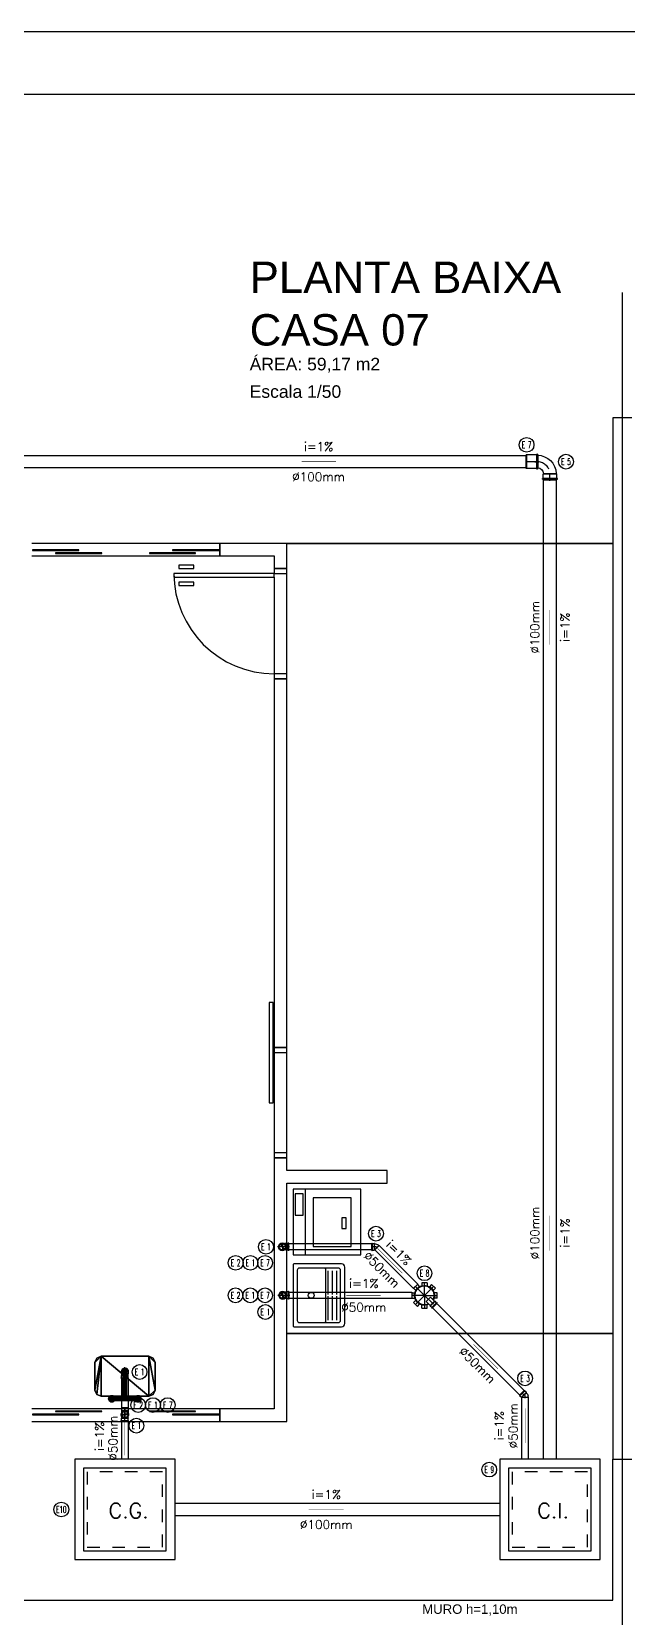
# Model space of a CAD drawing. Header units: metres. Extents: x 49 to 320, y -91 to 27.
# Drawn here: x 164.86 to 169.61, y -28.97 to -16.33 of the extents above; entities that cross this region are included whole.
import ezdxf
from ezdxf.enums import TextEntityAlignment as Align

# ---------------------------------------------------------------- set-up
doc = ezdxf.new("R2010")
doc.units = ezdxf.units.M
doc.header["$LTSCALE"] = 0.2
doc.linetypes.add('HIDDEN', pattern=[0.5, 0.25, -0.25])
doc.linetypes.add('LS', pattern=[0.5, 0.25, -0.25])
for name, color, linetype in [('ARQ-___-___-LEG', 3, 'Continuous'), ('ARQ-___-___-VST', 9, 'Continuous'), ('ARQ-EQP', 24, 'Continuous'), ('ARQ-EQP-___-INT', 7, 'Continuous'), ('CONEXAO_ESGOTO', 3, 'Continuous'), ('Diametro', 1, 'Continuous'), ('Fluxo', 1, 'Continuous'), ('Inclinacao', 1, 'Continuous'), ('LEGENDA_ID', 5, 'Continuous'), ('LEGENDA_ID_L', 5, 'Continuous'), ('LINHA_SIMETRIA', 1, 'LS'), ('TUBOS_ESGOTO', 100, 'Continuous')]:
    doc.layers.add(name, color=color, linetype=linetype)
doc.styles.add('R80', font='simplex.shx', dxfattribs={"height": 12})
doc.styles.add('REGUA200', font='arial.ttf')
doc.styles.add('REGUA60', font='arial.ttf')
doc.styles.add('REGUA80', font='arial.ttf')
doc.styles.add('ROMANS', font='romans', dxfattribs={"height": 6})

# ---------------------------------------------------------------- blocks, each defined once
blk = doc.blocks.new('Titul1')
at = {"color": 6, "style": 'REGUA200', "width": 1.4}
blk.add_attdef('TITULO', (0, 0), '', height=5, dxfattribs=at)
at = {"color": 0, "style": 'REGUA80', "width": 1.4}
blk.add_attdef('ESCALA', (0, -3.98), '', height=2, dxfattribs=at)
blk = doc.blocks.new('MCCUB1_3')
at = {"color": 254}
mesh = blk.add_polyface(dxfattribs=at)
corners = [(-24, -37, 70), (-22.5, -40.5, 70), (-19, -42, 70), (-24, -15, 70), (-22.5, -11.5, 70), (-19, -10, 70), (19, -10, 70), (19, -42, 70), (24, -15, 70), (24, -37, 70), (22.5, -40.5, 70), (22.5, -11.5, 70), (-24, -37, 85), (-22.5, -40.5, 85), (-19, -42, 85), (19, -42, 85), (22.5, -40.5, 85), (24, -37, 85), (24, -15, 85), (22.5, -11.5, 85), (19, -10, 85), (-19, -10, 85), (-22.5, -11.5, 85), (-24, -15, 85)]
mesh.append_faces([[corners[k] for k in face] for face in [(9, 7, 10), (6, 8, 11)]], dxfattribs={"vtx0": -1, "color": 254})
mesh.append_faces([[corners[k] for k in face] for face in [(0, 2, 3), (3, 2, 4), (4, 2, 5), (5, 2, 6), (8, 7, 9)]], dxfattribs={"vtx0": -1, "vtx1": -1, "color": 254})
mesh.append_faces([[corners[k] for k in face] for face in [(6, 7, 8)]], dxfattribs={"vtx0": -1, "vtx1": -1, "vtx2": -1, "color": 254})
mesh.append_faces([[corners[k] for k in face] for face in [(6, 2, 7)]], dxfattribs={"vtx0": -1, "vtx2": -1, "color": 254})
mesh.append_faces([[corners[k] for k in face] for face in [(12, 13, 0), (13, 14, 1), (14, 15, 2), (15, 16, 7), (16, 17, 10), (17, 18, 9), (18, 19, 8), (19, 20, 11), (20, 21, 6), (21, 22, 5), (22, 23, 4), (23, 12, 3)]], dxfattribs={"vtx1": -1, "color": 254})
mesh.append_faces([[corners[k] for k in face] for face in [(0, 1, 2), (13, 1, 0), (14, 2, 1), (15, 7, 2), (16, 10, 7), (17, 9, 10), (18, 8, 9), (19, 11, 8), (20, 6, 11), (21, 5, 6), (22, 4, 5), (23, 3, 4), (12, 0, 3)]], dxfattribs={"vtx2": -1, "color": 254})
mesh = blk.add_polyface(dxfattribs=at)
corners = [(-1.4, -30.5, 100.3), (-1.4, -30.5, 95.5), (-0.1, -31.3, 95.5), (-0.1, -31.3, 100.6), (-1.4, -29, 99.7), (-1.4, -29, 95.5), (-0.1, -28.3, 99.4), (-0.1, -28.3, 95.5), (1.2, -29, 99.7), (1.2, -29, 95.5), (1.2, -30.5, 100.3), (1.2, -30.5, 95.5), (-1.4, -27.2, 103.6), (-0.1, -27.5, 104.3), (-1.4, -26.6, 102.1), (-0.1, -26.3, 101.3), (1.2, -26.6, 102.1), (1.2, -27.2, 103.6), (-1.4, -10.6, 103.6), (-0.1, -10.3, 104.3), (-1.4, -11.2, 102.1), (-0.1, -11.5, 101.3), (1.2, -11.2, 102.1), (1.2, -10.6, 103.6), (-1.4, -7.6, 100.5), (-0.1, -7, 101), (-1.4, -8.6, 99.5), (-0.1, -9.2, 98.9), (1.2, -8.6, 99.5), (1.2, -7.6, 100.5), (-12.1, -6.6, 100), (-12.1, -7.3, 101.3), (11.9, -7.3, 101.3), (11.9, -6.6, 100), (-12.1, -7.4, 98.7), (11.9, -7.4, 98.7), (-12.1, -8.9, 98.7), (11.9, -8.9, 98.7), (-12.1, -9.6, 100), (11.9, -9.6, 100), (-12.1, -8.8, 101.3), (11.9, -8.8, 101.3), (12.5, -6.6, 106.9), (11.2, -5.7, 106.9), (9.7, -5.7, 106.9), (8.4, -6.6, 106.9), (7.9, -8.1, 106.9), (8.4, -9.6, 106.9), (9.6, -10.5, 106.9), (12.4, -9.6, 106.9), (11.2, -10.5, 106.9), (12.9, -8.1, 106.9), (12.5, -6.6, 101.9), (11.2, -5.7, 101.9), (9.7, -5.7, 101.9), (8.4, -6.6, 101.9), (7.9, -8.1, 101.9), (8.4, -9.6, 101.9), (9.6, -10.5, 101.9), (11.2, -10.5, 101.9), (12.4, -9.6, 101.9), (12.9, -8.1, 101.9), (-8.1, -8.1, 101.9), (-8.5, -6.6, 101.9), (-8.5, -6.6, 106.9), (-8.1, -8.1, 106.9), (-8.6, -9.6, 101.9), (-8.6, -9.6, 106.9), (-9.8, -10.5, 101.9), (-9.8, -10.5, 106.9), (-11.4, -10.5, 101.9), (-11.4, -10.5, 106.9), (-12.6, -9.6, 101.9), (-12.6, -9.6, 106.9), (-13.1, -8.1, 101.9), (-13.1, -8.1, 106.9), (-12.6, -6.6, 101.9), (-12.6, -6.6, 106.9), (-11.3, -5.7, 101.9), (-11.3, -5.7, 106.9), (-9.8, -5.7, 101.9), (-9.8, -5.7, 106.9)]
mesh.append_faces([[corners[k] for k in face] for face in [(30, 31, 32, 33), (34, 30, 33, 35), (36, 34, 35, 37), (38, 36, 37, 39), (40, 38, 39, 41), (31, 40, 41, 32), (52, 53, 43, 42), (53, 54, 44, 43), (54, 55, 45, 44), (55, 56, 46, 45), (56, 57, 47, 46), (57, 58, 48, 47), (58, 59, 50, 48), (59, 60, 49, 50), (60, 61, 51, 49), (61, 52, 42, 51), (62, 63, 64, 65), (66, 62, 65, 67), (68, 66, 67, 69), (70, 68, 69, 71), (72, 70, 71, 73), (74, 72, 73, 75), (76, 74, 75, 77), (78, 76, 77, 79), (80, 78, 79, 81), (63, 80, 81, 64)]], dxfattribs={"color": 254})
mesh.append_faces([[corners[k] for k in face] for face in [(32, 37, 35, 33), (49, 48, 50), (42, 49, 51), (64, 67, 65), (67, 71, 69)]], dxfattribs={"vtx0": -1, "color": 254})
mesh.append_faces([[corners[k] for k in face] for face in [(32, 39, 37), (42, 44, 45), (42, 45, 46), (42, 46, 47), (42, 47, 48), (64, 73, 71), (64, 75, 73), (64, 77, 75), (64, 79, 77)]], dxfattribs={"vtx0": -1, "vtx2": -1, "color": 254})
mesh.append_faces([[corners[k] for k in face] for face in [(24, 18, 19, 25), (26, 20, 18, 24), (27, 21, 20, 26), (28, 22, 21, 27), (29, 23, 22, 28), (25, 19, 23, 29)]], dxfattribs={"vtx1": -1, "color": 254})
mesh.append_faces([[corners[k] for k in face] for face in [(36, 38, 31)]], dxfattribs={"vtx1": -1, "vtx2": -1, "color": 254})
mesh.append_faces([[corners[k] for k in face] for face in [(12, 0, 3, 13), (14, 4, 0, 12), (15, 6, 4, 14), (16, 8, 6, 15), (17, 10, 8, 16), (13, 3, 10, 17), (18, 12, 13, 19), (20, 14, 12, 18), (21, 15, 14, 20), (22, 16, 15, 21), (23, 17, 16, 22), (19, 13, 17, 23)]], dxfattribs={"vtx1": -1, "vtx3": -1, "color": 254})
mesh.append_faces([[corners[k] for k in face] for face in [(32, 41, 39), (30, 34, 36, 31), (38, 40, 31), (42, 43, 44), (64, 81, 79)]], dxfattribs={"vtx2": -1, "color": 254})
mesh.append_faces([[corners[k] for k in face] for face in [(0, 1, 2, 3), (4, 5, 1, 0), (6, 7, 5, 4), (8, 9, 7, 6), (10, 11, 9, 8), (3, 2, 11, 10)]], dxfattribs={"vtx3": -1, "color": 254})
blk = doc.blocks.new('EQLAV1_2')
at = {"color": 0}
blk.add_lwpolyline([(30.8, -10), (-30.8, -10), (-30.8, -73.5), (30.8, -73.5)], close=True, dxfattribs=at)
at = {"layer": 'ARQ-EQP-___-INT'}
blk.add_line((30.8, -21.3), (-30.8, -21.3), dxfattribs=at)
for points in [[(6.4, -19.6), (26.4, -19.6), (26.4, -12.1), (6.4, -12.1)], [(22.9, -64.6), (22.9, -28.8), (-23, -28.8), (-23, -64.6)], [(4, -59.7), (4, -55.7), (-6, -55.7), (-6, -59.7)]]:
    blk.add_lwpolyline(points, close=True, dxfattribs=at)
blk = doc.blocks.new('SAT13S_2')
at = {"layer": 'ARQ-EQP', "color": 0, "linetype": 'ByBlock'}
blk.add_lwpolyline([(-26.5, -48.5), (26.5, -48.5, 0.414214), (29.5, -45.5), (29.5, -1, 0.414214), (28.5, 0), (-28.5, 0, 0.414214), (-29.5, -1), (-29.5, -45.5, 0.414214)], format="xyb", close=True, dxfattribs=at)
at = {"layer": 'ARQ-EQP-___-INT'}
for points in [[(25.5, -27.7), (25.5, -6, 0.414214), (23.5, -4), (-23.5, -4, 0.414214), (-25.5, -6), (-25.5, -27.7)], [(-25.5, -27.8), (-25.5, -29.7, 0.414214), (-24.5, -30.6), (-23.2, -30.6), (23.1, -30.6), (24.5, -30.6, 0.414214), (25.5, -29.7), (25.5, -27.8)], [(-25.5, -30.5), (-25.5, -42.5, 0.414214), (-23.5, -44.5)], [(-23.5, -44.5), (23.5, -44.5, 0.414214), (25.5, -42.5), (25.5, -30.5, 0.414214)], [(-23.2, -33), (-0.9, -33, 0.414214)], [(-23.2, -37), (-0.9, -37, 0.414214)], [(-23.2, -41), (-0.9, -41, 0.414214)], [(0.8, -33), (23.1, -33, 0.414214)], [(0.8, -37), (23.1, -37, 0.414214)], [(0.8, -41), (23.1, -41, 0.414214)]]:
    blk.add_lwpolyline(points, format="xyb", dxfattribs=at)
blk.add_circle((0, -17), 2.8, dxfattribs=at)
blk = doc.blocks.new('*U269', base_point=(455.011, 179.014, 1.025))
at = {"linetype": 'Continuous'}
for p, q in [((454.981, 179.063, 1.025), (454.981, 179.061, 1.025)), ((454.983, 179.063, 1.025), (454.981, 179.063, 1.025)), ((454.981, 179.061, 1.025), (454.983, 179.061, 1.025)), ((454.983, 179.066, 1.025), (454.983, 179.063, 1.025)), ((454.983, 179.066, 1.025), (455.038, 179.066, 1.025)), ((454.983, 179.063, 1.025), (455.038, 179.063, 1.025)), ((454.983, 179.061, 1.025), (454.983, 179.043, 1.025)), ((454.983, 179.061, 1.025), (455.038, 179.061, 1.025)), ((454.986, 179.041, 1.025), (454.983, 179.043, 1.025)), ((454.983, 179.043, 1.025), (455.006, 179.043, 1.025)), ((454.986, 179.041, 1.025), (454.986, 179.03, 1.025)), ((454.998, 179.041, 1.025), (454.986, 179.041, 1.025)), ((455.015, 179.043, 1.025), (455.038, 179.043, 1.025)), ((455.036, 179.041, 1.025), (455.023, 179.041, 1.025)), ((455.036, 179.041, 1.025), (455.038, 179.043, 1.025)), ((455.036, 179.041, 1.025), (455.036, 179.03, 1.025)), ((455.038, 179.066, 1.025), (455.038, 179.063, 1.025)), ((455.038, 179.066, 1.025), (455.038, 179.063, 1.025)), ((455.038, 179.063, 1.025), (455.041, 179.063, 1.025)), ((455.041, 179.061, 1.025), (455.038, 179.061, 1.025)), ((455.038, 179.061, 1.025), (455.038, 179.043, 1.025)), ((455.041, 179.063, 1.025), (455.041, 179.061, 1.025))]:
    blk.add_line(p, q, dxfattribs=at)
for radius in [0.03, 0.0275]:
    blk.add_circle((455.011, 179.014, 1.025), radius, dxfattribs=at)
for centre, radius, start, end in [((455.011, 179.014, 1.025), 0.025, 0.0014, 179.9974), ((454.998, 179.008, 1.025), 0.0137, 24.0268, 155.9744), ((455.011, 179.014, 1.025), 0.025, 180.0026, 359.9986), ((455.023, 179.019, 1.025), 0.0137, 204.0268, 335.9744)]:
    blk.add_arc(centre, radius, start, end, dxfattribs=at)
at = {"layer": 'LINHA_SIMETRIA'}
for p, q in [((455.043, 179.014, 1.025), (454.978, 179.014, 1.025)), ((455.011, 179.071, 1.025), (455.011, 178.975, 1.025))]:
    blk.add_line(p, q, dxfattribs=at)
blk = doc.blocks.new('*U270', base_point=(455.011, 179.353, 1.025))
at = {"linetype": 'Continuous'}
for p, q in [((454.981, 179.304, 1.025), (454.981, 179.306, 1.025)), ((454.981, 179.306, 1.025), (454.983, 179.306, 1.025)), ((454.983, 179.304, 1.025), (454.981, 179.304, 1.025)), ((454.986, 179.326, 1.025), (454.983, 179.324, 1.025)), ((455.038, 179.324, 1.025), (454.983, 179.324, 1.025)), ((454.983, 179.306, 1.025), (454.983, 179.324, 1.025)), ((455.038, 179.306, 1.025), (454.983, 179.306, 1.025)), ((455.038, 179.304, 1.025), (454.983, 179.304, 1.025)), ((454.983, 179.301, 1.025), (454.983, 179.304, 1.025)), ((454.983, 179.301, 1.025), (454.983, 179.304, 1.025)), ((455.038, 179.301, 1.025), (454.983, 179.301, 1.025)), ((454.986, 179.353, 1.025), (454.986, 179.326, 1.025)), ((454.986, 179.326, 1.025), (455.036, 179.326, 1.025)), ((455.036, 179.326, 1.025), (455.036, 179.353, 1.025)), ((455.036, 179.326, 1.025), (455.038, 179.324, 1.025)), ((455.038, 179.306, 1.025), (455.038, 179.324, 1.025)), ((455.041, 179.306, 1.025), (455.038, 179.306, 1.025)), ((455.038, 179.304, 1.025), (455.041, 179.304, 1.025)), ((455.038, 179.301, 1.025), (455.038, 179.304, 1.025)), ((455.041, 179.304, 1.025), (455.041, 179.306, 1.025))]:
    blk.add_line(p, q, dxfattribs=at)
for radius, start, end in [(0.03, 326.4427, 213.5573), (0.0275, 335.38, 204.62), (0.025, 0, 180)]:
    blk.add_arc((455.011, 179.353, 1.025), radius, start, end, dxfattribs=at)
at = {"layer": 'LINHA_SIMETRIA'}
for p, q in [((455.011, 179.296, 1.025), (455.011, 179.386, 1.025)), ((454.979, 179.353, 1.025), (455.042, 179.353, 1.025))]:
    blk.add_line(p, q, dxfattribs=at)
blk = doc.blocks.new('*U271', base_point=(455.011, 179.353, 1.025))
at = {"linetype": 'Continuous'}
for p, q in [((454.981, 179.403, 1.025), (454.981, 179.4, 1.025)), ((454.983, 179.403, 1.025), (454.981, 179.403, 1.025)), ((454.981, 179.4, 1.025), (454.983, 179.4, 1.025)), ((454.983, 179.405, 1.025), (454.983, 179.403, 1.025)), ((454.983, 179.405, 1.025), (455.038, 179.405, 1.025)), ((454.983, 179.403, 1.025), (455.038, 179.403, 1.025)), ((454.983, 179.4, 1.025), (454.983, 179.383, 1.025)), ((454.983, 179.4, 1.025), (455.038, 179.4, 1.025)), ((454.986, 179.38, 1.025), (454.983, 179.383, 1.025)), ((454.983, 179.383, 1.025), (455.006, 179.383, 1.025)), ((454.986, 179.38, 1.025), (454.986, 179.37, 1.025)), ((454.998, 179.38, 1.025), (454.986, 179.38, 1.025)), ((455.015, 179.383, 1.025), (455.038, 179.383, 1.025)), ((455.036, 179.38, 1.025), (455.023, 179.38, 1.025)), ((455.036, 179.38, 1.025), (455.038, 179.383, 1.025)), ((455.036, 179.38, 1.025), (455.036, 179.37, 1.025)), ((455.038, 179.405, 1.025), (455.038, 179.403, 1.025)), ((455.038, 179.405, 1.025), (455.038, 179.403, 1.025)), ((455.038, 179.403, 1.025), (455.041, 179.403, 1.025)), ((455.041, 179.4, 1.025), (455.038, 179.4, 1.025)), ((455.038, 179.4, 1.025), (455.038, 179.383, 1.025)), ((455.041, 179.403, 1.025), (455.041, 179.4, 1.025))]:
    blk.add_line(p, q, dxfattribs=at)
for radius in [0.03, 0.0275]:
    blk.add_circle((455.011, 179.353, 1.025), radius, dxfattribs=at)
for centre, radius, start, end in [((455.011, 179.353, 1.025), 0.025, 0.0014, 179.9974), ((454.998, 179.348, 1.025), 0.0137, 24.0268, 155.9744), ((455.011, 179.353, 1.025), 0.025, 180.0026, 359.9986), ((455.023, 179.359, 1.025), 0.0137, 204.0268, 335.9744)]:
    blk.add_arc(centre, radius, start, end, dxfattribs=at)
at = {"layer": 'LINHA_SIMETRIA'}
for p, q in [((455.011, 179.41, 1.025), (455.011, 179.314, 1.025)), ((455.043, 179.353, 1.025), (454.978, 179.353, 1.025))]:
    blk.add_line(p, q, dxfattribs=at)
blk = doc.blocks.new('*U272', base_point=(457.499, 178.403))
at = {"linetype": 'Continuous'}
for p, q in [((457.412, 178.46), (457.442, 178.491)), ((457.442, 178.491), (457.46, 178.473)), ((457.478, 178.505), (457.521, 178.505)), ((457.478, 178.505), (457.478, 178.48)), ((457.545, 178.485), (457.513, 178.452)), ((457.521, 178.505), (457.521, 178.48)), ((457.557, 178.501), (457.545, 178.488)), ((457.545, 178.485), (457.545, 178.488)), ((457.545, 178.488), (457.584, 178.449)), ((457.58, 178.449), (457.545, 178.485)), ((457.557, 178.504), (457.555, 178.502)), ((457.555, 178.502), (457.557, 178.501)), ((457.559, 178.502), (457.557, 178.504)), ((457.557, 178.501), (457.596, 178.462)), ((457.561, 178.504), (457.559, 178.502)), ((457.559, 178.502), (457.598, 178.464)), ((457.561, 178.504), (457.6, 178.465)), ((457.397, 178.382), (457.397, 178.425)), ((457.397, 178.425), (457.423, 178.425)), ((457.397, 178.382), (457.423, 178.382)), ((457.412, 178.46), (457.43, 178.442)), ((457.412, 178.347), (457.43, 178.365)), ((457.513, 178.452), (457.548, 178.417)), ((457.58, 178.449), (457.548, 178.417)), ((457.586, 178.347), (457.568, 178.365)), ((457.601, 178.425), (457.575, 178.425)), ((457.601, 178.382), (457.575, 178.382)), ((457.58, 178.449), (457.584, 178.449)), ((457.596, 178.462), (457.584, 178.449)), ((457.598, 178.46), (457.596, 178.462)), ((457.6, 178.465), (457.598, 178.464)), ((457.6, 178.465), (457.598, 178.464)), ((457.598, 178.464), (457.6, 178.462)), ((457.6, 178.462), (457.598, 178.46)), ((457.601, 178.425), (457.601, 178.382)), ((457.442, 178.316), (457.412, 178.347)), ((457.442, 178.316), (457.46, 178.334)), ((457.478, 178.302), (457.478, 178.327)), ((457.521, 178.302), (457.478, 178.302)), ((457.521, 178.302), (457.521, 178.327)), ((457.556, 178.316), (457.538, 178.334)), ((457.586, 178.347), (457.556, 178.316))]:
    blk.add_line(p, q, dxfattribs=at)
for radius, start, end in [(0.0793, 63.5199, 26.7514), (0.075, 64.6156, 25.673)]:
    blk.add_arc((457.499, 178.403), radius, start, end, dxfattribs=at)
at = {"layer": 'LINHA_SIMETRIA'}
for q in [(457.421, 178.482), (457.499, 178.514), (457.588, 178.492), (457.388, 178.403), (457.421, 178.325), (457.578, 178.325), (457.499, 178.293), (457.61, 178.403)]:
    blk.add_line((457.499, 178.403), q, dxfattribs=at)
blk = doc.blocks.new('*U273', base_point=(456.253, 178.016))
at = {"linetype": 'Continuous'}
for p, q in [((456.28, 178.041), (456.27, 178.041)), ((456.28, 177.991), (456.27, 177.991)), ((456.28, 178.041), (456.283, 178.044)), ((456.28, 178.029), (456.28, 178.041)), ((456.28, 177.991), (456.28, 178.004)), ((456.28, 177.991), (456.283, 177.989)), ((456.3, 178.044), (456.283, 178.044)), ((456.283, 178.044), (456.283, 178.021)), ((456.283, 178.012), (456.283, 177.989)), ((456.3, 177.989), (456.283, 177.989)), ((456.303, 178.046), (456.3, 178.046)), ((456.3, 178.046), (456.3, 178.044)), ((456.3, 178.044), (456.3, 177.989)), ((456.3, 177.986), (456.3, 177.989)), ((456.303, 177.986), (456.3, 177.986)), ((456.303, 178.044), (456.303, 178.046)), ((456.305, 178.044), (456.303, 178.044)), ((456.303, 178.044), (456.303, 177.989)), ((456.305, 177.989), (456.303, 177.989)), ((456.305, 177.989), (456.303, 177.989)), ((456.303, 177.989), (456.303, 177.986)), ((456.305, 178.044), (456.305, 177.989))]:
    blk.add_line(p, q, dxfattribs=at)
for radius in [0.03, 0.0275]:
    blk.add_circle((456.253, 178.016), radius, dxfattribs=at)
for centre, radius, start, end in [((456.253, 178.016), 0.025, 90.0026, 269.9986), ((456.259, 178.004), 0.0137, 114.0268, 245.9744), ((456.248, 178.029), 0.0137, 294.0268, 65.9744), ((456.253, 178.016), 0.025, 270.0014, 89.9974)]:
    blk.add_arc(centre, radius, start, end, dxfattribs=at)
at = {"layer": 'LINHA_SIMETRIA'}
for p, q in [((456.31, 178.016), (456.214, 178.016)), ((456.253, 177.984), (456.253, 178.049))]:
    blk.add_line(p, q, dxfattribs=at)
blk = doc.blocks.new('*U274', base_point=(456.266, 178.016))
at = {"linetype": 'Continuous'}
for p, q in [((456.293, 178.041), (456.266, 178.041)), ((456.266, 177.991), (456.293, 177.991)), ((456.293, 178.041), (456.296, 178.044)), ((456.293, 177.991), (456.293, 178.041)), ((456.293, 177.991), (456.296, 177.989)), ((456.296, 178.044), (456.296, 177.989)), ((456.313, 178.044), (456.296, 178.044)), ((456.313, 177.989), (456.296, 177.989)), ((456.316, 178.046), (456.313, 178.046)), ((456.313, 178.046), (456.313, 178.044)), ((456.313, 178.044), (456.313, 177.989)), ((456.313, 177.986), (456.313, 177.989)), ((456.316, 177.986), (456.313, 177.986)), ((456.316, 178.044), (456.316, 178.046)), ((456.316, 178.044), (456.316, 177.989)), ((456.318, 178.044), (456.316, 178.044)), ((456.316, 177.989), (456.316, 177.986)), ((456.318, 177.989), (456.316, 177.989)), ((456.318, 177.989), (456.316, 177.989)), ((456.318, 178.044), (456.318, 177.989))]:
    blk.add_line(p, q, dxfattribs=at)
for radius, start, end in [(0.03, 56.4427, 303.5573), (0.0275, 65.38, 294.62), (0.025, 90, 270)]:
    blk.add_arc((456.266, 178.016), radius, start, end, dxfattribs=at)
at = {"layer": 'LINHA_SIMETRIA'}
for p, q in [((456.323, 178.016), (456.233, 178.016)), ((456.266, 177.985), (456.266, 178.048))]:
    blk.add_line(p, q, dxfattribs=at)
blk = doc.blocks.new('*U275', base_point=(457.013, 178.016))
at = {"linetype": 'Continuous'}
for p, q in [((456.977, 177.989), (456.977, 178.044)), ((456.977, 178.044), (456.979, 178.044)), ((456.977, 178.044), (456.979, 178.044)), ((456.977, 177.989), (456.979, 177.989)), ((456.979, 178.044), (456.979, 178.046)), ((456.979, 178.046), (456.982, 178.046)), ((456.979, 177.989), (456.979, 178.044)), ((456.979, 177.989), (456.979, 177.986)), ((456.979, 177.986), (456.982, 177.986)), ((456.982, 178.046), (456.982, 178.044)), ((456.982, 177.989), (456.982, 178.044)), ((456.982, 178.044), (456.999, 178.044)), ((456.982, 177.989), (456.999, 177.989)), ((456.982, 177.986), (456.982, 177.989)), ((456.999, 177.989), (456.999, 178.044)), ((457.002, 178.041), (456.999, 178.044)), ((457.002, 177.991), (456.999, 177.989)), ((457.002, 178.041), (457.002, 177.991)), ((457.002, 178.041), (457.037, 178.006)), ((457.037, 178.006), (457.031, 178))]:
    blk.add_line(p, q, dxfattribs=at)
blk.add_arc((457.001, 178.051), 0.0591, 271.1912, 300.3358, dxfattribs=at)
at = {"layer": 'LINHA_SIMETRIA'}
for p, q in [((457.013, 178.016), (456.976, 178.016)), ((457.024, 178.028), (457.013, 178.016))]:
    blk.add_line(p, q, dxfattribs=at)
blk = doc.blocks.new('*U276', base_point=(456.269, 178.403))
at = {"linetype": 'Continuous'}
for p, q in [((456.296, 178.428), (456.285, 178.428)), ((456.296, 178.378), (456.285, 178.378)), ((456.296, 178.428), (456.298, 178.431)), ((456.296, 178.416), (456.296, 178.428)), ((456.296, 178.378), (456.296, 178.391)), ((456.296, 178.378), (456.298, 178.376)), ((456.316, 178.431), (456.298, 178.431)), ((456.298, 178.431), (456.298, 178.408)), ((456.298, 178.399), (456.298, 178.376)), ((456.316, 178.376), (456.298, 178.376)), ((456.318, 178.433), (456.316, 178.433)), ((456.316, 178.433), (456.316, 178.431)), ((456.316, 178.431), (456.316, 178.376)), ((456.316, 178.373), (456.316, 178.376)), ((456.318, 178.373), (456.316, 178.373)), ((456.318, 178.431), (456.318, 178.433)), ((456.321, 178.431), (456.318, 178.431)), ((456.318, 178.431), (456.318, 178.376)), ((456.321, 178.376), (456.318, 178.376)), ((456.321, 178.376), (456.318, 178.376)), ((456.318, 178.376), (456.318, 178.373)), ((456.321, 178.431), (456.321, 178.376))]:
    blk.add_line(p, q, dxfattribs=at)
for radius in [0.03, 0.0275]:
    blk.add_circle((456.269, 178.403), radius, dxfattribs=at)
for centre, radius, start, end in [((456.269, 178.403), 0.025, 90.0026, 269.9986), ((456.274, 178.391), 0.0137, 114.0268, 245.9744), ((456.263, 178.416), 0.0137, 294.0268, 65.9744), ((456.269, 178.403), 0.025, 270.0014, 89.9974)]:
    blk.add_arc(centre, radius, start, end, dxfattribs=at)
at = {"layer": 'LINHA_SIMETRIA'}
for p, q in [((456.326, 178.403), (456.23, 178.403)), ((456.269, 178.371), (456.269, 178.436))]:
    blk.add_line(p, q, dxfattribs=at)
blk = doc.blocks.new('*U277', base_point=(456.269, 178.403))
at = {"linetype": 'Continuous'}
for p, q in [((456.296, 178.428), (456.269, 178.428)), ((456.269, 178.378), (456.296, 178.378)), ((456.296, 178.428), (456.298, 178.431)), ((456.296, 178.378), (456.296, 178.428)), ((456.296, 178.378), (456.298, 178.376)), ((456.298, 178.431), (456.298, 178.376)), ((456.316, 178.431), (456.298, 178.431)), ((456.316, 178.376), (456.298, 178.376)), ((456.318, 178.433), (456.316, 178.433)), ((456.316, 178.433), (456.316, 178.431)), ((456.316, 178.431), (456.316, 178.376)), ((456.316, 178.373), (456.316, 178.376)), ((456.318, 178.373), (456.316, 178.373)), ((456.318, 178.431), (456.318, 178.433)), ((456.318, 178.431), (456.318, 178.376)), ((456.321, 178.431), (456.318, 178.431)), ((456.318, 178.376), (456.318, 178.373)), ((456.321, 178.376), (456.318, 178.376)), ((456.321, 178.376), (456.318, 178.376)), ((456.321, 178.431), (456.321, 178.376))]:
    blk.add_line(p, q, dxfattribs=at)
for radius, start, end in [(0.03, 56.4427, 303.5573), (0.0275, 65.38, 294.62), (0.025, 90, 270)]:
    blk.add_arc((456.269, 178.403), radius, start, end, dxfattribs=at)
at = {"layer": 'LINHA_SIMETRIA'}
for p, q in [((456.326, 178.403), (456.236, 178.403)), ((456.269, 178.372), (456.269, 178.435))]:
    blk.add_line(p, q, dxfattribs=at)
blk = doc.blocks.new('*U278', base_point=(458.202, 179.205))
at = {"linetype": 'Continuous'}
for p, q in [((458.157, 179.203), (458.159, 179.205)), ((458.159, 179.201), (458.157, 179.203)), ((458.157, 179.199), (458.159, 179.201)), ((458.157, 179.199), (458.159, 179.201)), ((458.196, 179.161), (458.157, 179.199)), ((458.159, 179.205), (458.16, 179.203)), ((458.197, 179.162), (458.159, 179.201)), ((458.16, 179.203), (458.173, 179.215)), ((458.199, 179.164), (458.16, 179.203)), ((458.212, 179.176), (458.173, 179.215)), ((458.176, 179.215), (458.173, 179.215)), ((458.176, 179.215), (458.212, 179.18)), ((458.176, 179.215), (458.226, 179.215)), ((458.196, 179.161), (458.197, 179.162)), ((458.197, 179.162), (458.199, 179.161)), ((458.199, 179.164), (458.212, 179.176)), ((458.201, 179.162), (458.199, 179.164)), ((458.199, 179.161), (458.201, 179.162)), ((458.212, 179.18), (458.212, 179.176)), ((458.226, 179.215), (458.226, 179.206))]:
    blk.add_line(p, q, dxfattribs=at)
blk.add_arc((458.169, 179.221), 0.0591, 315.9787, 345.1234, dxfattribs=at)
at = {"layer": 'LINHA_SIMETRIA'}
for p, q in [((458.202, 179.205), (458.175, 179.179)), ((458.202, 179.222), (458.202, 179.205))]:
    blk.add_line(p, q, dxfattribs=at)
blk = doc.blocks.new('*U279', base_point=(458.399, 171.758))
at = {"linetype": 'Continuous'}
for p, q in [((458.294, 171.807), (458.299, 171.807)), ((458.294, 171.707), (458.294, 171.807)), ((458.339, 171.898), (458.339, 171.893)), ((458.344, 171.898), (458.339, 171.898)), ((458.339, 171.893), (458.344, 171.893)), ((458.344, 171.903), (458.344, 171.898)), ((458.344, 171.903), (458.344, 171.898)), ((458.454, 171.903), (458.344, 171.903)), ((458.454, 171.898), (458.344, 171.898)), ((458.454, 171.893), (458.344, 171.893)), ((458.344, 171.893), (458.344, 171.858)), ((458.349, 171.853), (458.344, 171.858)), ((458.454, 171.858), (458.344, 171.858)), ((458.349, 171.853), (458.449, 171.853)), ((458.449, 171.853), (458.454, 171.858)), ((458.454, 171.903), (458.454, 171.898)), ((458.454, 171.898), (458.459, 171.898)), ((458.459, 171.893), (458.454, 171.893)), ((458.454, 171.893), (458.454, 171.858)), ((458.459, 171.898), (458.459, 171.893)), ((458.294, 171.707), (458.299, 171.707))]:
    blk.add_line(p, q, dxfattribs=at)
for radius, start, end in [(0.0502, 270, 354.5645), (0.15, 269.9959, 358.1577)]:
    blk.add_arc((458.299, 171.857), radius, start, end, dxfattribs=at)
at = {"layer": 'LINHA_SIMETRIA'}
for p, q in [((458.399, 171.912), (458.399, 171.863)), ((458.278, 171.758), (458.311, 171.758))]:
    blk.add_line(p, q, dxfattribs=at)
blk.add_arc((458.296, 171.859), 0.103, 278.4446, 2.0504, dxfattribs=at)
blk = doc.blocks.new('*U280', base_point=(458.306, 171.758))
at = {"linetype": 'Continuous'}
for p, q in [((458.211, 171.813), (458.211, 171.703)), ((458.296, 171.813), (458.211, 171.813)), ((458.301, 171.818), (458.296, 171.818)), ((458.296, 171.818), (458.296, 171.813)), ((458.296, 171.813), (458.296, 171.703)), ((458.301, 171.813), (458.301, 171.818)), ((458.306, 171.813), (458.301, 171.813)), ((458.301, 171.813), (458.301, 171.703)), ((458.306, 171.813), (458.306, 171.703)), ((458.296, 171.703), (458.211, 171.703)), ((458.296, 171.698), (458.296, 171.703)), ((458.301, 171.698), (458.296, 171.698)), ((458.306, 171.703), (458.301, 171.703)), ((458.301, 171.703), (458.301, 171.698)), ((458.306, 171.703), (458.301, 171.703))]:
    blk.add_line(p, q, dxfattribs=at)
at = {"layer": 'LINHA_SIMETRIA'}
blk.add_line((458.315, 171.758), (458.197, 171.758), dxfattribs=at)
blk = doc.blocks.new('_cxgordu')
for p, q in [((40, 40), (-40, 40)), ((-40, 40), (-40, -40)), ((40, -40), (40, 40)), ((-40, -40), (40, -40))]:
    blk.add_line(p, q)
at = {"color": 1, "linetype": 'Continuous', "ltscale": 0.5}
for p, q in [((33, 33), (-33, 33)), ((-33, 33), (-33, -33)), ((33, -33), (33, 33)), ((-33, -33), (33, -33))]:
    blk.add_line(p, q, dxfattribs=at)
at = {"color": 1, "linetype": 'HIDDEN', "ltscale": 0.5}
for p, q in [((30, 30), (-30, 30)), ((-30, 30), (-30, -30)), ((30, -30), (30, 30)), ((-30, -30), (30, -30))]:
    blk.add_line(p, q, dxfattribs=at)
at = {"style": 'R80'}
blk.add_text('C.G.', height=12, dxfattribs=at).set_placement((-12.9, -6.9))
blk = doc.blocks.new('inp_cx')
for p, q in [((40, 40), (-40, 40)), ((-40, 40), (-40, -40)), ((40, -40), (40, 40)), ((-40, -40), (40, -40))]:
    blk.add_line(p, q)
at = {"color": 1, "linetype": 'Continuous', "ltscale": 0.5}
for p, q in [((33, 33), (-33, 33)), ((-33, 33), (-33, -33)), ((33, -33), (33, 33)), ((-33, -33), (33, -33))]:
    blk.add_line(p, q, dxfattribs=at)
at = {"color": 1, "linetype": 'HIDDEN', "ltscale": 0.5}
for p, q in [((30, 30), (-30, 30)), ((-30, 30), (-30, -30)), ((30, -30), (30, 30)), ((-30, -30), (30, -30))]:
    blk.add_line(p, q, dxfattribs=at)
at = {"style": 'R80'}
blk.add_text('C.I.', height=12, dxfattribs=at).set_placement((-10, -6.9))

msp = doc.modelspace()

# ---------------------------------------------------------------- linework, layer by layer
at = {"color": 15}
msp.add_line((188.44, -16.327), (141.615, -16.327), dxfattribs=at)
at = {"color": 0}
msp.add_line((187.94, -16.827), (142.865, -16.827), dxfattribs=at)
for p, q in [((169.491, -19.406), (169.491, -27.706)), ((169.641, -19.406), (169.491, -19.406)), ((166.355, -20.406), (164.857, -20.406)), ((165.232, -20.458), (164.863, -20.458)), ((164.863, -20.458), (164.863, -20.463)), ((164.863, -20.463), (165.232, -20.463)), ((165.232, -20.463), (165.232, -20.458)), ((166.349, -20.458), (165.98, -20.458)), ((165.98, -20.458), (165.98, -20.463)), ((165.98, -20.463), (166.349, -20.463)), ((166.349, -20.463), (166.349, -20.458)), ((166.356, -20.406), (166.355, -20.406)), ((166.355, -20.406), (166.355, -20.506)), ((166.356, -20.406), (166.356, -20.506)), ((166.891, -20.406), (166.356, -20.406)), ((166.356, -20.506), (166.356, -20.406)), ((166.891, -20.406), (169.491, -20.406)), ((166.891, -20.606), (166.891, -20.406)), ((169.491, -20.406), (166.891, -20.406)), ((164.857, -20.506), (166.355, -20.506)), ((165.417, -20.483), (165.048, -20.483)), ((165.048, -20.483), (165.048, -20.488)), ((165.048, -20.488), (165.417, -20.488)), ((165.417, -20.488), (165.417, -20.483)), ((166.164, -20.483), (165.795, -20.483)), ((165.795, -20.483), (165.795, -20.488)), ((165.795, -20.488), (166.164, -20.488)), ((166.151, -20.581), (166.031, -20.581)), ((166.031, -20.581), (166.031, -20.606)), ((166.151, -20.606), (166.151, -20.581)), ((166.164, -20.488), (166.164, -20.483)), ((166.355, -20.506), (166.356, -20.506)), ((166.356, -20.506), (166.791, -20.506)), ((166.791, -20.506), (166.791, -20.606)), ((166.791, -20.646), (165.991, -20.646)), ((165.991, -20.646), (165.991, -20.676)), ((165.991, -20.676), (166.791, -20.676)), ((166.031, -20.606), (166.151, -20.606)), ((166.151, -20.716), (166.031, -20.716)), ((166.031, -20.716), (166.031, -20.741)), ((166.151, -20.741), (166.151, -20.716)), ((166.791, -20.606), (166.891, -20.606)), ((166.891, -20.606), (166.791, -20.606)), ((166.791, -20.606), (166.791, -20.646)), ((166.791, -20.646), (166.891, -20.646)), ((166.791, -20.676), (166.791, -20.646)), ((166.791, -20.676), (166.791, -21.446)), ((166.891, -20.646), (166.891, -20.606)), ((166.891, -21.446), (166.891, -20.646)), ((166.891, -21.446), (166.891, -20.646)), ((166.031, -20.741), (166.151, -20.741)), ((166.791, -21.446), (166.791, -21.486)), ((166.891, -21.446), (166.791, -21.446)), ((166.891, -21.486), (166.791, -21.486)), ((166.791, -21.486), (166.791, -24.426)), ((166.791, -21.486), (166.891, -21.486)), ((166.891, -21.486), (166.891, -21.446)), ((166.891, -24.426), (166.891, -21.486)), ((166.751, -24.066), (166.751, -24.866)), ((166.781, -24.066), (166.751, -24.066)), ((166.781, -24.866), (166.781, -24.066)), ((166.791, -24.426), (166.891, -24.426)), ((166.891, -24.426), (166.791, -24.426)), ((166.791, -24.426), (166.791, -24.466)), ((166.791, -24.466), (166.891, -24.466)), ((166.791, -24.466), (166.791, -25.266)), ((166.891, -24.466), (166.891, -24.426)), ((166.891, -25.266), (166.891, -24.466)), ((166.891, -25.266), (166.891, -24.466)), ((166.751, -24.866), (166.781, -24.866)), ((166.791, -25.266), (166.791, -25.306)), ((166.891, -25.266), (166.791, -25.266)), ((166.891, -25.306), (166.891, -25.266)), ((166.791, -25.306), (166.791, -27.306)), ((166.891, -25.306), (166.791, -25.306)), ((166.791, -25.306), (166.891, -25.306)), ((166.891, -25.406), (166.891, -25.306)), ((167.691, -25.406), (166.891, -25.406)), ((167.691, -25.506), (167.691, -25.406)), ((166.891, -27.406), (166.891, -25.506)), ((166.891, -25.506), (167.691, -25.506)), ((169.491, -26.706), (166.891, -26.706)), ((166.891, -26.706), (169.491, -26.706)), ((166.355, -27.306), (164.857, -27.306)), ((164.857, -27.406), (166.355, -27.406)), ((165.232, -27.348), (164.863, -27.348)), ((164.863, -27.348), (164.863, -27.353)), ((164.863, -27.353), (165.232, -27.353)), ((165.417, -27.323), (165.048, -27.323)), ((165.048, -27.323), (165.048, -27.328)), ((165.048, -27.328), (165.417, -27.328)), ((165.232, -27.353), (165.232, -27.348)), ((165.417, -27.328), (165.417, -27.323)), ((166.164, -27.323), (165.795, -27.323)), ((165.795, -27.323), (165.795, -27.328)), ((165.795, -27.328), (166.164, -27.328)), ((166.349, -27.348), (165.98, -27.348)), ((165.98, -27.348), (165.98, -27.353)), ((165.98, -27.353), (166.349, -27.353)), ((166.164, -27.328), (166.164, -27.323)), ((166.349, -27.353), (166.349, -27.348)), ((166.356, -27.306), (166.355, -27.306)), ((166.355, -27.306), (166.355, -27.406)), ((166.355, -27.406), (166.356, -27.406)), ((166.356, -27.306), (166.356, -27.406)), ((166.791, -27.306), (166.356, -27.306)), ((166.356, -27.406), (166.356, -27.306)), ((166.356, -27.406), (166.891, -27.406)), ((169.491, -27.706), (169.641, -27.706))]:
    msp.add_line(p, q)
at = {"const_width": 0.01}
msp.add_lwpolyline([(169.566, -18.406), (169.566, -39.406)], dxfattribs=at)
msp.add_arc((166.791, -20.646), 0.8, 180, 270)
at = {"layer": 'ARQ-___-___-VST'}
for p, q in [((169.491, -28.831), (169.491, -27.706)), ((160.921, -28.831), (169.491, -28.831))]:
    msp.add_line(p, q, dxfattribs=at)
at = {"layer": 'Fluxo'}
for points in [[(167.284, -19.755, 0.0035, 0.0035, 0), (167.074, -19.755, 0.035, 0, 0), (167.004, -19.755, 0, 0, 0)], [(168.989, -21.215, 0.0035, 0.0035, 0), (168.989, -21.005, 0.035, 0, 0), (168.989, -20.935, 0, 0, 0)], [(168.989, -26.044, 0.0035, 0.0035, 0), (168.989, -25.834, 0.035, 0, 0), (168.989, -25.764, 0, 0, 0)], [(167.617, -26.029, 0.0035, 0.0035, 0), (167.766, -26.178, 0.035, 0, 0), (167.815, -26.227, 0, 0, 0)], [(167.365, -26.401, 0.0035, 0.0035, 0), (167.575, -26.401, 0.035, 0, 0), (167.645, -26.401, 0, 0, 0)], [(168.379, -26.791, 0.0035, 0.0035, 0), (168.527, -26.939, 0.035, 0, 0), (168.577, -26.989, 0, 0, 0)], [(168.791, -27.301, 0.0035, 0.0035, 0), (168.791, -27.511, 0.035, 0, 0), (168.791, -27.581, 0, 0, 0)], [(165.6, -27.399, 0.0035, 0.0035, 0), (165.6, -27.609, 0.035, 0, 0), (165.6, -27.679, 0, 0, 0)], [(167.066, -28.108, 0.0035, 0.0035, 0), (167.276, -28.108, 0.035, 0, 0), (167.346, -28.108, 0, 0, 0)]]:
    msp.add_lwpolyline(points, format="xyseb", dxfattribs=at)
at = {"layer": 'LEGENDA_ID_L'}
for centre in [(168.803, -19.621), (169.117, -19.755), (167.602, -25.909), (166.725, -26.014), (166.483, -26.142), (166.601, -26.142), (166.718, -26.142), (167.989, -26.225), (166.482, -26.401), (166.6, -26.401), (166.718, -26.401), (166.72, -26.534), (165.717, -27.012, 1.025), (168.791, -27.063), (165.706, -27.276), (165.824, -27.276), (165.942, -27.276), (165.692, -27.44), (168.505, -27.79), (165.093, -28.108)]:
    msp.add_circle(centre, 0.0588, dxfattribs=at)
at = {"layer": 'TUBOS_ESGOTO', "linetype": 'Continuous'}
for points in [[(168.801, -19.805), (162.52, -19.805), (162.52, -19.705), (168.801, -19.705), (168.801, -19.805)], [(169.039, -19.9), (169.039, -27.708), (168.939, -27.708), (168.939, -19.9), (169.039, -19.9)], [(166.908, -25.989), (167.566, -25.989), (167.566, -26.039), (166.908, -26.039), (166.908, -25.989)], [(167.627, -26.004), (167.935, -26.312), (167.9, -26.347), (167.592, -26.039), (167.627, -26.004)], [(166.91, -26.376), (167.888, -26.376), (167.888, -26.426), (166.91, -26.426), (166.91, -26.376)], [(168.748, -27.196), (168.053, -26.5), (168.088, -26.465), (168.784, -27.16), (168.748, -27.196)], [(165.625, -27.064), (165.625, -27.299), (165.575, -27.299), (165.575, -27.064), (165.625, -27.064)], [(168.816, -27.213), (168.816, -27.708), (168.766, -27.708), (168.766, -27.213), (168.816, -27.213)], [(165.625, -27.403), (165.625, -27.708), (165.575, -27.708), (165.575, -27.403), (165.625, -27.403)], [(166, -28.058), (168.589, -28.058), (168.589, -28.158), (166, -28.158), (166, -28.058)]]:
    msp.add_lwpolyline(points, dxfattribs=at)

# ---------------------------------------------------------------- block references
at = {"color": 0}
ref = msp.add_blockref('Titul1', (166.595, -18.41), dxfattribs=dict(at, xscale=0.05, yscale=0.05, zscale=0.05))
ref.add_attrib('TITULO', 'PLANTA BAIXA', (166.595, -18.41), dxfattribs={"color": 6, "height": 0.25, "style": 'REGUA200'})
ref.add_attrib('ESCALA', 'Escala 1/50', (166.595, -19.246), dxfattribs={"color": 0, "height": 0.1, "style": 'REGUA80'})
ref = msp.add_blockref('Titul1', (166.595, -18.829), dxfattribs=dict(at, xscale=0.05, yscale=0.05, zscale=0.05))
ref.add_attrib('TITULO', 'CASA 07', (166.595, -18.829), dxfattribs={"color": 6, "height": 0.25, "style": 'REGUA200'})
ref.add_attrib('ESCALA', 'ÁREA: 59,17 m2', (166.595, -19.027), dxfattribs={"color": 0, "height": 0.1, "style": 'REGUA80'})
for name, p, xscale, yscale, zscale, rotation in [('EQLAV1_2', (166.856, -25.817), 0.0085, 0.0085, 0.0085, 90), ('SAT13S_2', (166.941, -26.401), 0.0085, 0.0085, 0.0085, 90), ('MCCUB1_3', (165.601, -27.306), -0.01, 0.01, 0.01, 180), ('MCCUB1_3', (165.601, -27.306), -0.01, 0.01, 0.01, 180)]:
    msp.add_blockref(name, p, dxfattribs=dict(xscale=xscale, yscale=yscale, zscale=zscale, rotation=rotation))
at = {"layer": 'ARQ-___-___-LEG', "xscale": 0.01, "yscale": 0.01, "zscale": 0.01}
for name, p in [('_cxgordu', (165.6, -28.108)), ('inp_cx', (168.989, -28.108))]:
    msp.add_blockref(name, p, dxfattribs=at)
at = {"layer": 'CONEXAO_ESGOTO', "xscale": -1, "rotation": 180}
for name, p in [('*U280', (168.895, -19.755)), ('*U279', (168.989, -19.755)), ('*U273', (166.856, -26.014)), ('*U274', (166.856, -26.014)), ('*U275', (167.602, -26.014)), ('*U272', (167.989, -26.401)), ('*U276', (166.858, -26.401)), ('*U277', (166.858, -26.401)), ('*U269', (165.6, -27.012, 1.025)), ('*U278', (168.791, -27.203)), ('*U270', (165.6, -27.351, 1.025)), ('*U271', (165.6, -27.351, 1.025))]:
    msp.add_blockref(name, p, dxfattribs=at)

# ---------------------------------------------------------------- texts
at = {"layer": 'ARQ-___-___-VST', "style": 'REGUA60'}
msp.add_text('MURO h=1,10m', height=0.075, dxfattribs=at).set_placement((167.971, -28.94))
at = {"layer": 'Diametro', "style": 'ROMANS'}
for s, p in [('%%C100mm', (167.144, -19.91)), ('%%C50mm', (167.505, -26.531)), ('%%C100mm', (167.206, -28.263))]:
    msp.add_text(s, height=0.07, dxfattribs=at).set_placement(p, align=Align.CENTER)
for s, rotation, p in [('%%C100mm', 90, (168.904, -21.075)), ('%%C100mm', 90, (168.904, -25.904)), ('%%C50mm', 315, (167.624, -26.22)), ('%%C50mm', 315, (168.386, -26.982)), ('%%C50mm', 90, (168.731, -27.441)), ('%%C50mm', 90, (165.54, -27.539))]:
    msp.add_text(s, height=0.07, rotation=rotation, dxfattribs=at).set_placement(p, align=Align.CENTER)
at = {"layer": 'Inclinacao', "style": 'ROMANS'}
for p in [(167.144, -19.67), (167.505, -26.341), (167.206, -28.023)]:
    msp.add_text('i=1%', height=0.07, dxfattribs=at).set_placement(p, align=Align.CENTER)
for rotation, p in [(90, (169.144, -21.075)), (90, (169.144, -25.904)), (315, (167.759, -26.086)), (90, (165.433, -27.526)), (90, (168.62, -27.441))]:
    msp.add_text('i=1%', height=0.07, rotation=rotation, dxfattribs=at).set_placement(p, align=Align.CENTER)
at = {"layer": 'LEGENDA_ID', "style": 'ROMANS', "width": 0.5}
for s, p in [('E 7', (168.803, -19.621)), ('E 5', (169.117, -19.755)), ('E 3', (167.602, -25.909)), ('E 1', (166.725, -26.014)), ('E 2', (166.483, -26.142)), ('E 1', (166.601, -26.142)), ('E 7', (166.718, -26.142)), ('E 8', (167.989, -26.225)), ('E 2', (166.482, -26.401)), ('E 1', (166.6, -26.401)), ('E 7', (166.718, -26.401)), ('E 1', (166.72, -26.534)), ('E 1', (165.717, -27.012, 1.025)), ('E 3', (168.791, -27.063)), ('E 2', (165.706, -27.276)), ('E 1', (165.824, -27.276)), ('E 7', (165.942, -27.276)), ('E 1', (165.692, -27.44)), ('E 9', (168.505, -27.79)), ('E10', (165.093, -28.108))]:
    msp.add_text(s, height=0.0525, dxfattribs=at).set_placement(p, align=Align.MIDDLE_CENTER)

doc.saveas('drawing.dxf')
